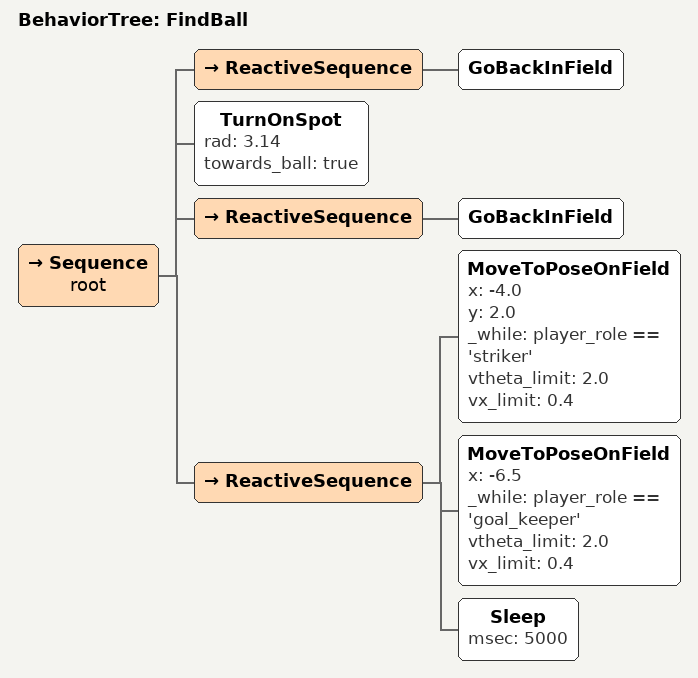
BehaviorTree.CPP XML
<!-- 摄像头跟踪球 -->

<root BTCPP_format="4" >
  <BehaviorTree ID="FindBall">
     <Sequence name="root">
        <ReactiveSequence>
            <GoBackInField />
        </ReactiveSequence>
        <TurnOnSpot rad="3.14"  towards_ball="true"/>
        <ReactiveSequence>
            <GoBackInField />
        </ReactiveSequence>
        <ReactiveSequence>
          <MoveToPoseOnField x="-4.0" y="2.0" _while="player_role == 'striker'" vtheta_limit="2.0"  vx_limit="0.4" />
          <MoveToPoseOnField x="-6.5" _while="player_role == 'goal_keeper'" vtheta_limit="2.0"  vx_limit="0.4" />
          <Sleep msec="5000" />
        </ReactiveSequence>
      </Sequence>
  </BehaviorTree>
</root>
